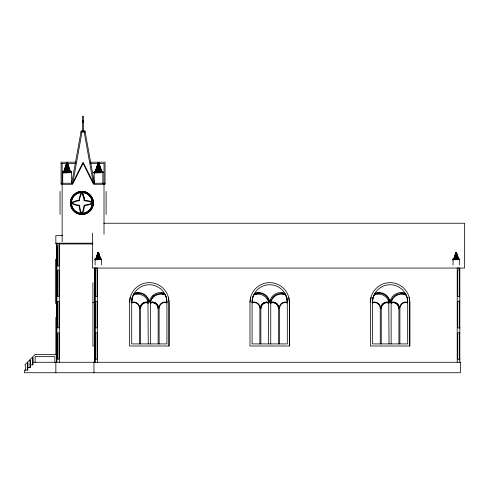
<?xml version="1.0" encoding="UTF-8"?>
<svg xmlns="http://www.w3.org/2000/svg" width="489" height="489" viewBox="0 0 489 489"><rect width="100%" height="100%" fill="white"/><g stroke="black" fill="none" stroke-linecap="round" stroke-linejoin="round"><path stroke-width="0.73" d="M130.276 297.233L129.603 302.33L129.603 346.004L169.005 346.004L169.005 302.336L168.332 297.233M250.668 297.233L249.995 302.33L249.995 346.004L289.396 346.004L289.396 302.336L288.724 297.233M371.059 297.233L370.387 302.33L370.387 346.004L409.788 346.004L409.788 302.336L409.116 297.233M66.18 171.639L66.981 162.574M97.647 171.639L98.448 162.806M97.617 258.877L98.197 252.477L97.024 258.877M455.54 258.877L456.121 252.477M133.57 294.714L135.826 294.201A11.021 11.021 0 0 1 147.843 301.138L148.259 302.489A6.601 6.143 -90 0 0 139.982 308.681A6.712 6.247 -90 0 0 131.7 302.336L132.152 297.74L134.059 293.528A12.072 12.072 0 0 1 140.557 293.394L142.116 293.907A12.072 12.072 0 0 1 149.304 302.33A10.947 10.947 0 0 1 154.713 294.091L156.248 293.351A10.947 10.947 0 0 1 164.555 293.528L166.456 297.74L166.908 302.336L166.908 343.908L131.7 343.908L131.7 302.336L132.152 297.74L133.521 294.824L134.842 294.366M255.234 294.366L253.913 294.824L252.544 297.74L253.962 294.714L256.218 294.201A11.021 11.021 0 0 1 268.235 301.138L268.65 302.489A6.601 6.143 -90 0 0 260.374 308.681A6.712 6.247 -90 0 0 252.092 302.336L252.477 298.394L252.092 302.336L252.092 343.908L287.3 343.908L287.3 302.336L286.847 297.74L285.429 294.714L283.174 294.201A11.021 11.021 0 0 0 271.157 301.138L270.741 302.489A6.601 6.143 -90 0 1 278.944 307.624M405.87 294.824L403.462 293.993A9.902 9.902 0 0 0 397.41 294.335L396.017 294.995A9.902 9.902 0 0 0 391.426 300.937L391.139 302.434A6.644 6.18 -90 0 1 399.415 308.681A6.712 6.247 -90 0 1 407.692 302.336L407.239 297.74L407.692 302.336L407.692 343.908L372.484 343.908L372.484 302.336L372.936 297.74L374.843 293.528A12.072 12.072 0 0 1 381.334 293.394L382.899 293.907A12.072 12.072 0 0 1 390.088 302.33A10.947 10.947 0 0 1 395.491 294.091L397.031 293.351A10.947 10.947 0 0 1 405.332 293.528L406.964 297.159L405.821 294.714L403.566 294.201A11.021 11.021 0 0 0 391.548 301.138L391.133 302.489A6.601 6.143 -90 0 1 399.097 306.597M374.354 294.714L376.609 294.201A11.021 11.021 0 0 1 388.627 301.138L389.042 302.489A6.601 6.143 -90 0 0 380.76 308.681A6.712 6.247 -90 0 0 372.484 302.336L372.936 297.74L374.305 294.824L375.625 294.366M71.388 202.947A10.44 10.44 0 0 1 79.102 192.843L81.804 192.483A10.44 10.44 0 0 1 91.908 200.203L92.299 202.856L91.956 205.569A10.471 10.471 0 0 1 87.121 211.957L84.603 213.021L81.895 213.393L79.187 213.057A10.44 10.44 0 0 1 71.749 205.649L71.4 203.063M92.941 199.873L93.35 202.849L92.977 205.838A11.522 11.522 0 0 1 87.653 212.868L84.884 214.035L81.901 214.451L78.918 214.078A11.522 11.522 0 0 1 70.716 205.979L70.306 203.002L70.679 200.019A11.522 11.522 0 0 1 81.755 191.401L84.738 191.774L87.525 192.911M92.134 204.384L92.311 203.088L89.903 204.61L84.603 205.686L83.43 211.297L82.678 212.758L81.779 213.381L80.881 212.758L80.049 211.138L78.949 205.643L77.048 205.508L71.993 203.766L71.363 203.014L71.7 200.282A10.471 10.471 0 0 1 81.761 192.458L84.469 192.794A10.471 10.471 0 0 1 92.299 202.856L91.657 203.754M93.075 205.423L93.289 203.876M65.367 171.639L66.914 162.806M96.834 171.639L98.381 162.574M454.953 258.877L456.072 252.312M71.675 183.558L81.15 130.93L85 130.93L94.475 183.552M72.873 182.807L82.03 131.944M150.355 343.908L150.643 300.937A9.902 9.902 0 0 1 155.239 294.995L156.627 294.335A9.902 9.902 0 0 1 162.678 293.993L165.086 294.824M270.747 302.434L271.034 300.937A9.902 9.902 0 0 1 275.625 294.995L277.018 294.335A9.902 9.902 0 0 1 283.07 293.993L285.478 294.824L286.847 297.74L287.3 302.336A6.712 6.247 -90 0 0 279.023 308.681A6.644 6.18 -90 0 0 270.747 302.434L270.741 343.908M64.67 171.639L66.859 162.806M96.137 171.639L98.326 162.806M96.516 258.877L98.075 252.312M454.446 258.877L456.035 252.477M64.132 171.639L66.859 162.574M95.599 171.639L98.326 162.574M96.131 258.877L98.075 252.477M454.055 258.877L455.98 252.312L456.371 252.312L458.291 258.877M63.796 171.639L66.779 162.574L67.323 162.574L69.976 171.639M95.263 171.639L98.246 162.574L98.79 162.574L101.443 171.639M95.887 258.877L98.044 252.312L98.442 252.312L99.976 258.877M453.81 258.877L455.98 252.477L456.371 252.477L458.621 258.877M63.68 171.639L66.779 162.806L67.323 162.806L70.428 171.639M95.147 171.639L98.246 162.806L98.79 162.806L101.895 171.639M95.801 258.877L98.044 252.477L98.442 252.477L100.691 258.877M453.731 258.877L455.974 252.477M253.962 294.714L254.451 293.528A12.072 12.072 0 0 1 260.949 293.394L262.507 293.907A12.072 12.072 0 0 1 269.696 302.33A10.947 10.947 0 0 1 275.105 294.091L276.64 293.351A10.947 10.947 0 0 1 284.946 293.528L285.478 294.824M82.488 163.369L83.075 163.369L72.604 184.304L61.088 184.304L61.088 162.195L75.85 162.195M92.287 202.862L89.731 204.109L84.157 205.246L82.934 211.12L81.773 213.381L80.575 210.979L79.383 205.148L77.152 204.989L71.357 202.996L71.981 202.226L77.011 200.478L79.041 200.331L79.157 198.381L80.911 193.106L81.736 192.458L82.623 193.082L84.426 198.613L84.511 200.258L89.799 201.065L91.645 201.957L92.28 202.849L89.634 201.566L83.986 200.698L83.888 198.693L81.736 192.458L79.67 198.479L79.536 200.82L77.115 200.997L71.363 203.014A10.471 10.471 0 0 0 79.194 213.057L81.852 213.369A10.44 10.44 0 0 0 92.268 202.904L91.908 200.203M85.563 213.803L86.804 213.283L85.526 213.803M150.349 303.033L150.52 302.978A6.119 5.691 -90 0 1 158.143 308.681L158.143 343.908M270.741 303.033L270.912 302.978A6.119 5.691 -90 0 1 278.534 308.681L278.534 343.908M391.133 303.033L391.304 302.978A6.119 5.691 -90 0 1 398.926 308.681L398.926 343.908M150.355 302.972L150.52 302.923A6.082 5.66 -90 0 1 158.143 308.681M270.747 302.972L270.912 302.923A6.082 5.66 -90 0 1 278.534 308.681M391.139 302.972L391.304 302.923A6.082 5.66 -90 0 1 398.926 308.681M131.7 302.874L131.859 302.832A6.192 5.758 -90 0 1 139.493 308.681L139.493 343.908M252.092 302.874L252.251 302.832A6.192 5.758 -90 0 1 259.885 308.681L259.885 343.908M372.484 302.874L372.642 302.832A6.192 5.758 -90 0 1 380.277 308.681L380.277 343.908M78.772 191.816L81.755 191.401M83.595 120.991L82.445 120.991L82.445 122.036L83.595 122.036M80.966 131.944L85.184 131.944L83.937 130.93M90.3 162.195L105.062 162.195L105.062 184.304L93.546 184.304L83.075 163.369M61.088 163.369L75.624 163.369M90.526 163.369L104.01 163.369L104.01 183.558M61.088 183.259L72.543 183.259L83.075 162.195L93.607 183.259L105.062 183.259M103.821 223.247L464.55 223.247L464.55 268.058L92.384 268.058L92.384 233.119M62.659 235.564L55.856 235.564L55.856 243.974L92.904 243.974M55.856 243.18L92.904 243.18M459.837 270.692L459.318 270.692A0.782 0.782 0 0 0 458.523 269.904A0.782 0.782 0 0 0 457.735 270.692L457.735 295.808A0.782 0.782 0 0 0 458.523 296.591A0.782 0.782 0 0 0 459.305 295.808L459.837 295.808M459.837 302.098L459.318 302.098A0.782 0.782 0 0 0 458.523 301.31A0.782 0.782 0 0 0 457.735 302.098L457.735 327.214A0.782 0.782 0 0 0 458.523 328.003A0.782 0.782 0 0 0 459.305 327.214L459.837 327.214M92.91 302.336L94.304 302.336M459.837 333.504L459.318 333.504A0.782 0.782 0 0 0 458.523 332.716A0.782 0.782 0 0 0 457.735 333.504L457.735 358.62A0.782 0.782 0 0 0 458.523 359.409A0.782 0.782 0 0 0 459.305 358.62L459.837 358.62M94.304 346.004L92.91 346.004L92.91 282.636M56.156 354.421L35.153 354.421L24.811 364.892L25.379 365.454L25.379 370.124M407.533 302.825L407.533 302.832A6.192 5.758 -90 0 0 399.898 308.681L399.898 343.908M287.3 302.874L287.141 302.832A6.192 5.758 -90 0 0 279.512 308.681L279.512 343.908M166.908 302.874L166.749 302.832A6.192 5.758 -90 0 0 159.121 308.681L159.121 343.908M389.036 302.972L388.871 302.923A6.119 5.691 -90 0 0 381.249 308.681L381.249 343.908M268.65 302.972L268.479 302.923A6.119 5.691 -90 0 0 260.857 308.681L260.857 343.908M148.259 302.972L148.094 302.923A6.119 5.691 -90 0 0 140.465 308.681L140.465 343.908M389.042 303.033L388.871 302.978A6.082 5.66 -90 0 0 381.249 308.681M268.65 303.033L268.479 302.978A6.082 5.66 -90 0 0 260.857 308.681M148.259 303.033L148.094 302.978A6.082 5.66 -90 0 0 140.465 308.681M80.881 212.758L81.718 213.351M456.371 252.477L458.535 258.877M98.79 162.806L101.779 171.639M100.612 258.877L98.442 252.477L100.367 258.877M70.312 171.639L67.25 162.574M82.623 193.082L84.426 198.607L84.511 200.258M456.347 252.312L457.906 258.877M100.911 171.639L98.76 162.574M67.25 162.806L69.438 171.639M389.036 343.908L388.749 300.937A9.902 9.902 0 0 0 388.229 299.494M268.357 300.937L268.65 343.908M148.259 343.908L147.965 300.937A9.902 9.902 0 0 0 147.641 299.965M84.12 131.944L93.411 183.558M456.274 252.477L457.398 258.877M100.208 171.639L98.662 162.574M98.301 252.312L99.469 258.877M67.127 162.574L68.741 171.639M93.032 200.044L93.252 201.786M456.225 252.477L456.805 258.877M98.595 162.806L99.395 171.639M98.301 252.477L98.882 258.877M67.127 162.806L67.928 171.639M459.837 362.288L459.837 268.07L457.209 268.07L457.209 362.288M459.318 265.026L459.318 258.877L453.034 258.877L453.034 265.026M459.318 269.573L459.318 296.945M459.318 300.729L459.318 328.101M459.318 332.642L459.318 360.014M456.225 252.312L456.176 258.877M409.788 346.004L409.788 302.33A19.701 19.701 0 0 0 390.088 282.636A19.701 19.701 0 0 0 370.387 302.336M391.139 302.434L391.133 343.908M289.396 346.004L289.396 302.33A19.701 19.701 0 0 0 269.696 282.636A19.701 19.701 0 0 0 249.995 302.336M169.005 346.004L169.005 302.33A19.701 19.701 0 0 0 149.304 282.636A19.701 19.701 0 0 0 129.603 302.336M106.107 191.425L106.107 214.475M104.01 184.304L104.01 234.194M102.855 183.589L102.855 171.639L94.188 171.639L94.188 183.589M101.388 265.026L101.388 258.877L95.104 258.877L95.104 265.026M98.521 162.574L98.521 171.639M98.246 252.312L98.246 258.877M97.623 362.288L97.623 268.07L94.493 268.07L94.493 362.288M95.013 268.07L95.013 362.288M95 268.058L95.007 362.288M93.955 362.276L93.955 372.74M83.546 130.93L83.546 116.26L82.494 116.26L82.5 130.93M83.497 120.991L83.497 122.036M71.388 183.589L71.388 171.639L62.72 171.639L62.72 183.589M67.054 162.574L67.054 171.639M62.14 163.369L62.14 183.626M62.14 184.304L62.14 241.755M60.043 191.401L60.043 214.451M59.524 243.974L59.524 362.276M56.901 243.974L56.901 362.276M56.382 243.974L56.382 362.276M55.856 317.385L55.856 354.818M55.856 362.276L55.856 372.74M55.44 259.188L55.44 303.541M54.884 362.276L54.884 356.518L35.153 356.518L35.153 362.276M33.136 362.276L33.136 357.6L32.567 357.6L32.567 364.892M30.55 364.892L30.55 360.222L29.982 360.222L29.982 367.508M27.965 367.508L27.965 362.838L27.396 362.838L27.396 370.124M72.384 209.329A11.51 11.51 0 0 0 78.98 214.06L81.956 214.451A11.51 11.51 0 0 0 84.939 191.822L81.956 191.425A11.51 11.51 0 0 0 72.384 196.547M71.987 208.693A11.51 11.51 0 0 1 70.544 201.437M70.838 199.958A11.51 11.51 0 0 1 71.987 197.183M158.552 307.624A6.601 6.143 -90 0 0 150.349 302.489L150.765 301.138A11.021 11.021 0 0 1 162.782 294.201L165.044 294.714L166.456 297.74L166.908 302.336A17.604 17.604 0 0 0 149.304 284.726A17.604 17.604 0 0 0 131.7 302.336M166.908 302.336A6.712 6.247 -90 0 0 158.632 308.681A6.644 6.18 -90 0 0 150.355 302.434M140.056 307.624A6.644 6.18 -90 0 1 148.259 302.434M260.368 308.681A6.644 6.18 -90 0 1 268.65 302.434M380.839 307.624A6.644 6.18 -90 0 1 389.036 302.434M149.438 301.799A12.072 12.072 0 0 1 149.787 300.759M152.825 296.255A12.072 12.072 0 0 1 153.656 295.545M161.309 293.015A12.072 12.072 0 0 1 164.548 293.528M134.059 293.528A10.947 10.947 0 0 1 142.36 293.351L143.9 294.091A10.947 10.947 0 0 1 149.224 301.768M136.431 293.877A9.902 9.902 0 0 1 138.986 293.687M252.092 302.336A17.604 17.604 0 0 1 269.696 284.726A17.604 17.604 0 0 1 287.3 302.336M270.179 300.759A12.072 12.072 0 0 0 269.696 302.33A10.947 10.947 0 0 0 264.292 294.091L262.752 293.351A10.947 10.947 0 0 0 254.451 293.528M281.701 293.015A12.072 12.072 0 0 1 284.94 293.528M256.322 293.993A9.902 9.902 0 0 1 259.378 293.687M267.092 298.143A9.902 9.902 0 0 1 267.838 299.494M372.484 302.336A17.604 17.604 0 0 1 390.088 284.726A17.604 17.604 0 0 1 407.692 302.336M390.381 301.279A12.072 12.072 0 0 0 390.088 302.33A10.947 10.947 0 0 0 384.678 294.091L383.144 293.351A10.947 10.947 0 0 0 374.843 293.528M390.57 300.759A12.072 12.072 0 0 1 391.004 299.757M400.998 293.039A12.072 12.072 0 0 1 403.731 293.162M404.269 293.259A12.072 12.072 0 0 1 405.332 293.528M377.215 293.877A9.902 9.902 0 0 1 379.77 293.687M92.348 203.039A10.458 10.458 0 0 1 92.25 204.396M89.799 196.113A10.458 10.458 0 0 1 90.63 197.208M89.744 196.083A10.44 10.44 0 0 1 90.581 197.171M84.738 191.774A11.522 11.522 0 0 1 93.35 202.849M71.675 172.067L62.433 172.238L71.675 172.067M103.142 172.067L93.9 172.238L103.142 172.067M71.675 172.641L62.433 172.819L71.675 172.641M103.142 172.641L93.9 172.819L103.142 172.641M101.596 259.188L94.897 259.311L101.596 259.188M459.526 259.188L452.826 259.311L459.526 259.188M101.596 259.604L94.897 259.732L101.596 259.604M459.526 259.604L452.826 259.732L459.526 259.604M460.363 362.276L33.001 362.276L33.001 364.892L30.385 364.892L30.385 367.508L27.769 367.508L27.769 370.124L24.45 370.124L24.45 372.74L460.363 372.74L460.363 362.276M97.103 295.808L97.103 270.692A0.782 0.782 0 0 0 96.315 269.904A0.782 0.782 0 0 0 95.532 270.692L95.532 295.808A0.782 0.782 0 0 0 96.315 296.591A0.782 0.782 0 0 0 97.103 295.808M97.103 327.214L97.103 302.098A0.782 0.782 0 0 0 96.315 301.31A0.782 0.782 0 0 0 95.532 302.098L95.532 327.214A0.782 0.782 0 0 0 96.315 328.003A0.782 0.782 0 0 0 97.103 327.214M97.103 358.62L97.103 333.504A0.782 0.782 0 0 0 96.315 332.716A0.782 0.782 0 0 0 95.532 333.504L95.532 358.62A0.782 0.782 0 0 0 96.315 359.409A0.782 0.782 0 0 0 97.103 358.62M58.998 265.405L58.998 246.468A0.782 0.782 0 0 0 58.209 245.686A0.782 0.782 0 0 0 57.427 246.468L57.427 265.405A0.782 0.782 0 0 0 58.209 266.193A0.782 0.782 0 0 0 58.998 265.405M58.998 295.79L58.998 270.674A0.782 0.782 0 0 0 58.209 269.891A0.782 0.782 0 0 0 57.427 270.674L57.427 295.79A0.782 0.782 0 0 0 58.209 296.578A0.782 0.782 0 0 0 58.998 295.79M58.998 327.196L58.998 302.08A0.782 0.782 0 0 0 58.209 301.297A0.782 0.782 0 0 0 57.427 302.08L57.427 327.196A0.782 0.782 0 0 0 58.209 327.985A0.782 0.782 0 0 0 58.998 327.196M58.998 358.602L58.998 333.486A0.782 0.782 0 0 0 58.209 332.703A0.782 0.782 0 0 0 57.427 333.486L57.427 358.602A0.782 0.782 0 0 0 58.209 359.391A0.782 0.782 0 0 0 58.998 358.602"/></g></svg>
